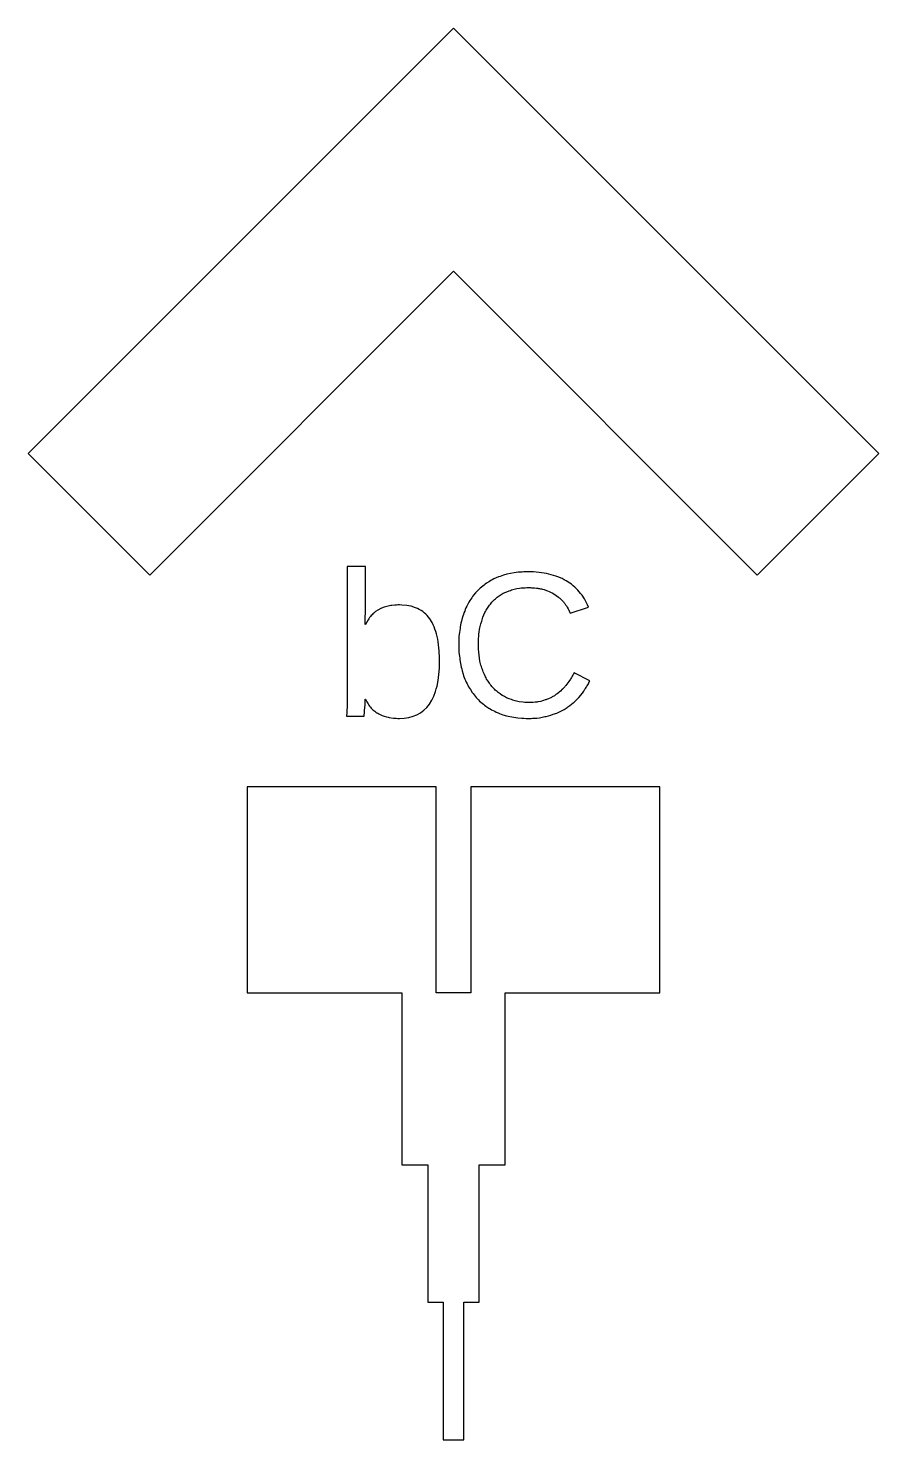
# Model space of a CAD drawing. Extents: x -62500 to 62500, y -62500 to 62500.
# Drawn here: x 1754 to 2249, y -33783 to -32962 of the extents above; entities that cross this region are included whole.
import ezdxf

# ---------------------------------------------------------------- set-up
doc = ezdxf.new("R2010")
doc.units = 0
doc.layers.add('1', color=60, linetype='CONTINUOUS')

msp = doc.modelspace()

# ---------------------------------------------------------------- linework, layer by layer
at = {"layer": '1'}
for points in [[(1753.95, -33209.2), (1824.65, -33279.9), (2001.45, -33103.1), (2178.25, -33279.9), (2248.95, -33209.2), (2001.45, -32961.7), (1753.95, -33209.2)], [(1753.95, -33209.2), (1824.65, -33279.9), (2001.45, -33103.1), (2178.25, -33279.9), (2248.95, -33209.2), (2001.45, -32961.7), (1753.95, -33209.2)], [(1939.25, -33362.1), (1949.45, -33362.1), (1949.45, -33361.8), (1949.55, -33361.4), (1949.55, -33360.9), (1949.65, -33360.5), (1949.75, -33358.7), (1949.95, -33355.4), (1949.95, -33354), (1950.05, -33352.8), (1950.05, -33352.2), (1950.15, -33352.2), (1950.55, -33353), (1950.95, -33353.7), (1951.75, -33354.9), (1952.15, -33355.6), (1952.65, -33356.2), (1953.15, -33356.7), (1953.55, -33357.3), (1954.55, -33358.3), (1955.15, -33358.7), (1955.65, -33359.2), (1956.25, -33359.6), (1956.75, -33360), (1957.35, -33360.3), (1957.95, -33360.7), (1959.15, -33361.3), (1959.85, -33361.6), (1960.45, -33361.8), (1961.15, -33362.1), (1962.55, -33362.5), (1963.35, -33362.6), (1964.05, -33362.8), (1966.45, -33363.1), (1967.35, -33363.2), (1968.15, -33363.2), (1969.05, -33363.3), (1969.95, -33363.3), (1972.75, -33363.2), (1975.45, -33362.8), (1977.95, -33362.1), (1980.15, -33361.2), (1982.25, -33360.1), (1984.25, -33358.6), (1985.95, -33356.9), (1987.55, -33355), (1988.85, -33352.8), (1990.05, -33350.3), (1991.05, -33347.6), (1991.45, -33346.2), (1991.95, -33344.6), (1992.55, -33341.3), (1992.95, -33337.8), (1993.25, -33334.1), (1993.35, -33330), (1993.35, -33328), (1993.15, -33324.1), (1992.55, -33318.8), (1992.25, -33317.2), (1991.95, -33315.7), (1991.55, -33314.1), (1991.15, -33312.7), (1990.65, -33311.3), (1990.15, -33310), (1989.65, -33308.8), (1989.05, -33307.6), (1987.65, -33305.4), (1986.95, -33304.5), (1986.15, -33303.5), (1985.35, -33302.7), (1984.45, -33301.9), (1983.55, -33301.2), (1982.55, -33300.5), (1981.45, -33299.9), (1980.45, -33299.4), (1979.25, -33298.9), (1976.85, -33298.1), (1975.55, -33297.8), (1974.25, -33297.6), (1971.45, -33297.4), (1969.95, -33297.3), (1969.05, -33297.3), (1968.25, -33297.4), (1967.35, -33297.4), (1965.65, -33297.6), (1964.95, -33297.7), (1964.15, -33297.8), (1963.35, -33298), (1962.65, -33298.2), (1961.15, -33298.6), (1960.55, -33298.8), (1959.15, -33299.4), (1957.35, -33300.3), (1956.15, -33301.1), (1955.65, -33301.5), (1955.05, -33302), (1954.55, -33302.4), (1954.05, -33303), (1953.55, -33303.5), (1953.05, -33304.1), (1952.65, -33304.6), (1952.15, -33305.3), (1951.75, -33305.9), (1950.15, -33308.7), (1949.95, -33308.7), (1950.05, -33304.5), (1950.05, -33303.7), (1950.15, -33302.7), (1950.15, -33274.9), (1939.55, -33274.9), (1939.55, -33354.5), (1939.35, -33360.8), (1939.25, -33361.2), (1939.25, -33362.1)], [(1939.25, -33362.1), (1949.45, -33362.1), (1949.45, -33361.8), (1949.55, -33361.4), (1949.55, -33360.9), (1949.65, -33360.5), (1949.75, -33358.7), (1949.95, -33355.4), (1949.95, -33354), (1950.05, -33352.8), (1950.05, -33352.2), (1950.15, -33352.2), (1950.55, -33353), (1950.95, -33353.7), (1951.75, -33354.9), (1952.15, -33355.6), (1952.65, -33356.2), (1953.15, -33356.7), (1953.55, -33357.3), (1954.55, -33358.3), (1955.15, -33358.7), (1955.65, -33359.2), (1956.25, -33359.6), (1956.75, -33360), (1957.35, -33360.3), (1957.95, -33360.7), (1959.15, -33361.3), (1959.85, -33361.6), (1960.45, -33361.8), (1961.15, -33362.1), (1962.55, -33362.5), (1963.35, -33362.6), (1964.05, -33362.8), (1966.45, -33363.1), (1967.35, -33363.2), (1968.15, -33363.2), (1969.05, -33363.3), (1969.95, -33363.3), (1972.75, -33363.2), (1975.45, -33362.8), (1977.95, -33362.1), (1980.15, -33361.2), (1982.25, -33360.1), (1984.25, -33358.6), (1985.95, -33356.9), (1987.55, -33355), (1988.85, -33352.8), (1990.05, -33350.3), (1991.05, -33347.6), (1991.45, -33346.2), (1991.95, -33344.6), (1992.55, -33341.3), (1992.95, -33337.8), (1993.25, -33334.1), (1993.35, -33330), (1993.35, -33328), (1993.15, -33324.1), (1992.55, -33318.8), (1992.25, -33317.2), (1991.95, -33315.7), (1991.55, -33314.1), (1991.15, -33312.7), (1990.65, -33311.3), (1990.15, -33310), (1989.65, -33308.8), (1989.05, -33307.6), (1987.65, -33305.4), (1986.95, -33304.5), (1986.15, -33303.5), (1985.35, -33302.7), (1984.45, -33301.9), (1983.55, -33301.2), (1982.55, -33300.5), (1981.45, -33299.9), (1980.45, -33299.4), (1979.25, -33298.9), (1976.85, -33298.1), (1975.55, -33297.8), (1974.25, -33297.6), (1971.45, -33297.4), (1969.95, -33297.3), (1969.05, -33297.3), (1968.25, -33297.4), (1967.35, -33297.4), (1965.65, -33297.6), (1964.95, -33297.7), (1964.15, -33297.8), (1963.35, -33298), (1962.65, -33298.2), (1961.15, -33298.6), (1960.55, -33298.8), (1959.15, -33299.4), (1957.35, -33300.3), (1956.15, -33301.1), (1955.65, -33301.5), (1955.05, -33302), (1954.55, -33302.4), (1954.05, -33303), (1953.55, -33303.5), (1953.05, -33304.1), (1952.65, -33304.6), (1952.15, -33305.3), (1951.75, -33305.9), (1950.15, -33308.7), (1949.95, -33308.7), (1950.05, -33304.5), (1950.05, -33303.7), (1950.15, -33302.7), (1950.15, -33274.9), (1939.55, -33274.9), (1939.55, -33354.5), (1939.35, -33360.8), (1939.25, -33361.2), (1939.25, -33362.1)], [(2004.55, -33322.6), (2004.65, -33323.8), (2004.65, -33324.9), (2004.85, -33327.1), (2005.05, -33328.2), (2005.15, -33329.3), (2005.95, -33333.5), (2006.25, -33334.5), (2006.45, -33335.6), (2007.05, -33337.6), (2007.35, -33338.5), (2007.75, -33339.5), (2008.05, -33340.4), (2008.45, -33341.3), (2008.85, -33342.3), (2009.35, -33343.2), (2009.75, -33344), (2010.25, -33344.9), (2010.75, -33345.7), (2011.25, -33346.6), (2012.25, -33348.2), (2012.85, -33348.9), (2013.45, -33349.7), (2014.05, -33350.4), (2014.65, -33351.2), (2015.35, -33351.9), (2015.95, -33352.6), (2016.65, -33353.2), (2017.35, -33353.9), (2018.05, -33354.5), (2018.85, -33355.1), (2019.55, -33355.7), (2020.35, -33356.3), (2021.95, -33357.3), (2022.85, -33357.8), (2023.65, -33358.3), (2024.55, -33358.8), (2025.45, -33359.2), (2026.35, -33359.7), (2027.35, -33360.1), (2028.25, -33360.5), (2029.25, -33360.8), (2030.25, -33361.2), (2032.25, -33361.8), (2033.35, -33362.1), (2035.45, -33362.5), (2036.55, -33362.7), (2037.75, -33362.8), (2038.85, -33363), (2041.25, -33363.2), (2042.45, -33363.2), (2043.65, -33363.3), (2046.65, -33363.3), (2047.45, -33363.2), (2049.15, -33363.1), (2049.95, -33363.1), (2051.55, -33362.9), (2053.05, -33362.6), (2053.85, -33362.5), (2054.55, -33362.3), (2055.35, -33362.2), (2058.15, -33361.4), (2059.55, -33360.9), (2060.25, -33360.7), (2060.85, -33360.4), (2061.55, -33360.2), (2062.75, -33359.6), (2063.45, -33359.3), (2065.85, -33358.1), (2066.35, -33357.7), (2066.95, -33357.4), (2067.55, -33357), (2068.05, -33356.6), (2069.15, -33355.9), (2070.15, -33355.1), (2071.15, -33354.2), (2071.65, -33353.8), (2072.65, -33352.9), (2073.55, -33352), (2073.95, -33351.5), (2074.45, -33351.1), (2076.45, -33348.6), (2077.25, -33347.5), (2077.95, -33346.4), (2078.25, -33345.9), (2078.65, -33345.4), (2078.95, -33344.8), (2079.25, -33344.3), (2079.55, -33343.7), (2079.95, -33343.2), (2080.25, -33342.6), (2080.45, -33342), (2080.75, -33341.4), (2071.65, -33336.8), (2071.35, -33337.3), (2071.15, -33337.8), (2070.85, -33338.2), (2070.55, -33338.7), (2070.35, -33339.2), (2070.05, -33339.6), (2069.75, -33340.1), (2069.55, -33340.5), (2068.65, -33341.8), (2066.85, -33344.2), (2066.45, -33344.6), (2066.15, -33345), (2065.85, -33345.3), (2065.15, -33346.1), (2064.75, -33346.4), (2063.75, -33347.4), (2062.95, -33348.1), (2062.55, -33348.4), (2061.85, -33349), (2061.45, -33349.2), (2060.95, -33349.5), (2060.15, -33350.1), (2059.75, -33350.3), (2059.35, -33350.6), (2058.95, -33350.8), (2058.45, -33351.1), (2058.05, -33351.3), (2057.05, -33351.7), (2056.65, -33351.9), (2055.65, -33352.3), (2055.25, -33352.5), (2054.75, -33352.6), (2053.75, -33353), (2053.25, -33353.1), (2052.25, -33353.4), (2050.55, -33353.7), (2050.05, -33353.8), (2048.95, -33353.9), (2047.75, -33354), (2046.65, -33354.1), (2044.55, -33354.1), (2043.75, -33354), (2042.95, -33354), (2042.05, -33353.9), (2039.65, -33353.6), (2038.95, -33353.4), (2038.15, -33353.3), (2037.35, -33353.1), (2035.95, -33352.7), (2035.15, -33352.4), (2033.75, -33351.9), (2032.35, -33351.3), (2031.75, -33350.9), (2031.05, -33350.6), (2030.45, -33350.2), (2029.75, -33349.9), (2028.55, -33349.1), (2027.95, -33348.6), (2027.45, -33348.2), (2026.85, -33347.7), (2026.35, -33347.3), (2025.75, -33346.8), (2025.25, -33346.3), (2024.75, -33345.7), (2023.75, -33344.7), (2023.35, -33344.1), (2022.85, -33343.5), (2022.45, -33342.9), (2021.95, -33342.3), (2021.55, -33341.7), (2020.75, -33340.4), (2020.45, -33339.8), (2020.05, -33339.1), (2019.45, -33337.7), (2019.05, -33337), (2018.75, -33336.2), (2018.45, -33335.5), (2018.25, -33334.8), (2017.95, -33334), (2017.75, -33333.2), (2017.45, -33332.4), (2016.85, -33330), (2016.55, -33328.3), (2015.95, -33323.1), (2015.95, -33317.6), (2016.25, -33314.9), (2016.25, -33314.1), (2016.45, -33313.2), (2016.65, -33311.5), (2016.85, -33310.7), (2016.95, -33309.9), (2017.35, -33308.3), (2017.85, -33306.7), (2018.05, -33306), (2018.35, -33305.2), (2018.55, -33304.5), (2019.75, -33301.7), (2020.15, -33301.1), (2020.45, -33300.4), (2022.45, -33297.4), (2022.95, -33296.8), (2023.35, -33296.3), (2023.85, -33295.7), (2025.35, -33294.2), (2025.85, -33293.8), (2026.35, -33293.3), (2026.95, -33292.8), (2027.45, -33292.4), (2029.25, -33291.2), (2029.85, -33290.9), (2030.45, -33290.5), (2031.85, -33289.9), (2032.45, -33289.6), (2033.85, -33289), (2034.55, -33288.8), (2035.25, -33288.5), (2036.05, -33288.3), (2036.75, -33288.1), (2037.55, -33288), (2038.35, -33287.8), (2039.95, -33287.6), (2040.75, -33287.4), (2041.55, -33287.4), (2042.35, -33287.3), (2043.25, -33287.3), (2044.05, -33287.2), (2046.25, -33287.2), (2046.85, -33287.3), (2048.05, -33287.3), (2048.65, -33287.4), (2049.85, -33287.5), (2050.45, -33287.6), (2050.95, -33287.7), (2051.55, -33287.8), (2052.05, -33287.9), (2052.65, -33288), (2053.15, -33288.2), (2054.15, -33288.4), (2054.65, -33288.6), (2056.15, -33289.1), (2057.05, -33289.5), (2057.45, -33289.7), (2058.35, -33290.1), (2058.85, -33290.3), (2059.25, -33290.5), (2060.05, -33291), (2060.45, -33291.2), (2061.25, -33291.8), (2062.65, -33292.8), (2062.95, -33293.1), (2063.35, -33293.4), (2065.45, -33295.5), (2065.65, -33295.8), (2066.25, -33296.5), (2066.45, -33296.8), (2066.65, -33297.2), (2067.15, -33297.8), (2067.35, -33298.2), (2067.55, -33298.5), (2068.15, -33299.6), (2068.35, -33299.9), (2068.55, -33300.3), (2069.05, -33301.4), (2069.25, -33301.7), (2069.35, -33302.1), (2080.05, -33298.6), (2079.45, -33297.3), (2078.95, -33296.1), (2078.25, -33294.9), (2077.65, -33293.8), (2076.25, -33291.6), (2075.45, -33290.6), (2074.65, -33289.7), (2073.85, -33288.7), (2072.05, -33286.9), (2071.15, -33286.1), (2070.15, -33285.3), (2069.15, -33284.6), (2066.95, -33283.2), (2065.85, -33282.6), (2064.65, -33282), (2062.25, -33281), (2060.95, -33280.5), (2058.35, -33279.7), (2056.95, -33279.3), (2055.55, -33279), (2054.15, -33278.8), (2052.65, -33278.6), (2051.25, -33278.4), (2049.65, -33278.2), (2048.05, -33278.1), (2042.45, -33278.1), (2041.35, -33278.2), (2040.15, -33278.2), (2039.05, -33278.3), (2037.95, -33278.5), (2036.85, -33278.6), (2034.65, -33279), (2032.55, -33279.4), (2030.55, -33280), (2028.65, -33280.7), (2027.65, -33281), (2024.95, -33282.2), (2024.05, -33282.7), (2023.25, -33283.1), (2022.35, -33283.6), (2020.75, -33284.6), (2019.95, -33285.2), (2019.25, -33285.7), (2018.45, -33286.3), (2017.05, -33287.5), (2016.35, -33288.2), (2015.65, -33288.8), (2015.05, -33289.5), (2014.35, -33290.2), (2013.15, -33291.6), (2012.55, -33292.4), (2012.05, -33293.2), (2011.55, -33293.9), (2010.95, -33294.7), (2010.45, -33295.6), (2010.05, -33296.4), (2009.55, -33297.3), (2009.15, -33298.1), (2008.65, -33299), (2008.25, -33299.9), (2007.95, -33300.9), (2007.55, -33301.8), (2007.25, -33302.8), (2006.85, -33303.8), (2006.25, -33305.8), (2006.05, -33306.8), (2005.75, -33307.9), (2005.35, -33310), (2005.25, -33311.1), (2005.05, -33312.2), (2004.95, -33313.3), (2004.75, -33314.4), (2004.65, -33315.6), (2004.65, -33316.8), (2004.55, -33317.9), (2004.55, -33322.6)], [(2004.55, -33322.6), (2004.65, -33323.8), (2004.65, -33324.9), (2004.85, -33327.1), (2005.05, -33328.2), (2005.15, -33329.3), (2005.95, -33333.5), (2006.25, -33334.5), (2006.45, -33335.6), (2007.05, -33337.6), (2007.35, -33338.5), (2007.75, -33339.5), (2008.05, -33340.4), (2008.45, -33341.3), (2008.85, -33342.3), (2009.35, -33343.2), (2009.75, -33344), (2010.25, -33344.9), (2010.75, -33345.7), (2011.25, -33346.6), (2012.25, -33348.2), (2012.85, -33348.9), (2013.45, -33349.7), (2014.05, -33350.4), (2014.65, -33351.2), (2015.35, -33351.9), (2015.95, -33352.6), (2016.65, -33353.2), (2017.35, -33353.9), (2018.05, -33354.5), (2018.85, -33355.1), (2019.55, -33355.7), (2020.35, -33356.3), (2021.95, -33357.3), (2022.85, -33357.8), (2023.65, -33358.3), (2024.55, -33358.8), (2025.45, -33359.2), (2026.35, -33359.7), (2027.35, -33360.1), (2028.25, -33360.5), (2029.25, -33360.8), (2030.25, -33361.2), (2032.25, -33361.8), (2033.35, -33362.1), (2035.45, -33362.5), (2036.55, -33362.7), (2037.75, -33362.8), (2038.85, -33363), (2041.25, -33363.2), (2042.45, -33363.2), (2043.65, -33363.3), (2046.65, -33363.3), (2047.45, -33363.2), (2049.15, -33363.1), (2049.95, -33363.1), (2051.55, -33362.9), (2053.05, -33362.6), (2053.85, -33362.5), (2054.55, -33362.3), (2055.35, -33362.2), (2058.15, -33361.4), (2059.55, -33360.9), (2060.25, -33360.7), (2060.85, -33360.4), (2061.55, -33360.2), (2062.75, -33359.6), (2063.45, -33359.3), (2065.85, -33358.1), (2066.35, -33357.7), (2066.95, -33357.4), (2067.55, -33357), (2068.05, -33356.6), (2069.15, -33355.9), (2070.15, -33355.1), (2071.15, -33354.2), (2071.65, -33353.8), (2072.65, -33352.9), (2073.55, -33352), (2073.95, -33351.5), (2074.45, -33351.1), (2076.45, -33348.6), (2077.25, -33347.5), (2077.95, -33346.4), (2078.25, -33345.9), (2078.65, -33345.4), (2078.95, -33344.8), (2079.25, -33344.3), (2079.55, -33343.7), (2079.95, -33343.2), (2080.25, -33342.6), (2080.45, -33342), (2080.75, -33341.4), (2071.65, -33336.8), (2071.35, -33337.3), (2071.15, -33337.8), (2070.85, -33338.2), (2070.55, -33338.7), (2070.35, -33339.2), (2070.05, -33339.6), (2069.75, -33340.1), (2069.55, -33340.5), (2068.65, -33341.8), (2066.85, -33344.2), (2066.45, -33344.6), (2066.15, -33345), (2065.85, -33345.3), (2065.15, -33346.1), (2064.75, -33346.4), (2063.75, -33347.4), (2062.95, -33348.1), (2062.55, -33348.4), (2061.85, -33349), (2061.45, -33349.2), (2060.95, -33349.5), (2060.15, -33350.1), (2059.75, -33350.3), (2059.35, -33350.6), (2058.95, -33350.8), (2058.45, -33351.1), (2058.05, -33351.3), (2057.05, -33351.7), (2056.65, -33351.9), (2055.65, -33352.3), (2055.25, -33352.5), (2054.75, -33352.6), (2053.75, -33353), (2053.25, -33353.1), (2052.25, -33353.4), (2050.55, -33353.7), (2050.05, -33353.8), (2048.95, -33353.9), (2047.75, -33354), (2046.65, -33354.1), (2044.55, -33354.1), (2043.75, -33354), (2042.95, -33354), (2042.05, -33353.9), (2039.65, -33353.6), (2038.95, -33353.4), (2038.15, -33353.3), (2037.35, -33353.1), (2035.95, -33352.7), (2035.15, -33352.4), (2033.75, -33351.9), (2032.35, -33351.3), (2031.75, -33350.9), (2031.05, -33350.6), (2030.45, -33350.2), (2029.75, -33349.9), (2028.55, -33349.1), (2027.95, -33348.6), (2027.45, -33348.2), (2026.85, -33347.7), (2026.35, -33347.3), (2025.75, -33346.8), (2025.25, -33346.3), (2024.75, -33345.7), (2023.75, -33344.7), (2023.35, -33344.1), (2022.85, -33343.5), (2022.45, -33342.9), (2021.95, -33342.3), (2021.55, -33341.7), (2020.75, -33340.4), (2020.45, -33339.8), (2020.05, -33339.1), (2019.45, -33337.7), (2019.05, -33337), (2018.75, -33336.2), (2018.45, -33335.5), (2018.25, -33334.8), (2017.95, -33334), (2017.75, -33333.2), (2017.45, -33332.4), (2016.85, -33330), (2016.55, -33328.3), (2015.95, -33323.1), (2015.95, -33317.6), (2016.25, -33314.9), (2016.25, -33314.1), (2016.45, -33313.2), (2016.65, -33311.5), (2016.85, -33310.7), (2016.95, -33309.9), (2017.35, -33308.3), (2017.85, -33306.7), (2018.05, -33306), (2018.35, -33305.2), (2018.55, -33304.5), (2019.75, -33301.7), (2020.15, -33301.1), (2020.45, -33300.4), (2022.45, -33297.4), (2022.95, -33296.8), (2023.35, -33296.3), (2023.85, -33295.7), (2025.35, -33294.2), (2025.85, -33293.8), (2026.35, -33293.3), (2026.95, -33292.8), (2027.45, -33292.4), (2029.25, -33291.2), (2029.85, -33290.9), (2030.45, -33290.5), (2031.85, -33289.9), (2032.45, -33289.6), (2033.85, -33289), (2034.55, -33288.8), (2035.25, -33288.5), (2036.05, -33288.3), (2036.75, -33288.1), (2037.55, -33288), (2038.35, -33287.8), (2039.95, -33287.6), (2040.75, -33287.4), (2041.55, -33287.4), (2042.35, -33287.3), (2043.25, -33287.3), (2044.05, -33287.2), (2046.25, -33287.2), (2046.85, -33287.3), (2048.05, -33287.3), (2048.65, -33287.4), (2049.85, -33287.5), (2050.45, -33287.6), (2050.95, -33287.7), (2051.55, -33287.8), (2052.05, -33287.9), (2052.65, -33288), (2053.15, -33288.2), (2054.15, -33288.4), (2054.65, -33288.6), (2056.15, -33289.1), (2057.05, -33289.5), (2057.45, -33289.7), (2058.35, -33290.1), (2058.85, -33290.3), (2059.25, -33290.5), (2060.05, -33291), (2060.45, -33291.2), (2061.25, -33291.8), (2062.65, -33292.8), (2062.95, -33293.1), (2063.35, -33293.4), (2065.45, -33295.5), (2065.65, -33295.8), (2066.25, -33296.5), (2066.45, -33296.8), (2066.65, -33297.2), (2067.15, -33297.8), (2067.35, -33298.2), (2067.55, -33298.5), (2068.15, -33299.6), (2068.35, -33299.9), (2068.55, -33300.3), (2069.05, -33301.4), (2069.25, -33301.7), (2069.35, -33302.1), (2080.05, -33298.6), (2079.45, -33297.3), (2078.95, -33296.1), (2078.25, -33294.9), (2077.65, -33293.8), (2076.25, -33291.6), (2075.45, -33290.6), (2074.65, -33289.7), (2073.85, -33288.7), (2072.05, -33286.9), (2071.15, -33286.1), (2070.15, -33285.3), (2069.15, -33284.6), (2066.95, -33283.2), (2065.85, -33282.6), (2064.65, -33282), (2062.25, -33281), (2060.95, -33280.5), (2058.35, -33279.7), (2056.95, -33279.3), (2055.55, -33279), (2054.15, -33278.8), (2052.65, -33278.6), (2051.25, -33278.4), (2049.65, -33278.2), (2048.05, -33278.1), (2042.45, -33278.1), (2041.35, -33278.2), (2040.15, -33278.2), (2039.05, -33278.3), (2037.95, -33278.5), (2036.85, -33278.6), (2034.65, -33279), (2032.55, -33279.4), (2030.55, -33280), (2028.65, -33280.7), (2027.65, -33281), (2024.95, -33282.2), (2024.05, -33282.7), (2023.25, -33283.1), (2022.35, -33283.6), (2020.75, -33284.6), (2019.95, -33285.2), (2019.25, -33285.7), (2018.45, -33286.3), (2017.05, -33287.5), (2016.35, -33288.2), (2015.65, -33288.8), (2015.05, -33289.5), (2014.35, -33290.2), (2013.15, -33291.6), (2012.55, -33292.4), (2012.05, -33293.2), (2011.55, -33293.9), (2010.95, -33294.7), (2010.45, -33295.6), (2010.05, -33296.4), (2009.55, -33297.3), (2009.15, -33298.1), (2008.65, -33299), (2008.25, -33299.9), (2007.95, -33300.9), (2007.55, -33301.8), (2007.25, -33302.8), (2006.85, -33303.8), (2006.25, -33305.8), (2006.05, -33306.8), (2005.75, -33307.9), (2005.35, -33310), (2005.25, -33311.1), (2005.05, -33312.2), (2004.95, -33313.3), (2004.75, -33314.4), (2004.65, -33315.6), (2004.65, -33316.8), (2004.55, -33317.9), (2004.55, -33322.6)], [(1881.45, -33523.1), (1971.45, -33523.1), (1971.45, -33623.1), (1986.45, -33623.1), (1986.45, -33703.1), (1995.45, -33703.1), (1995.45, -33783.1), (2007.45, -33783.1), (2007.45, -33703.1), (2016.45, -33703.1), (2016.45, -33623.1), (2031.45, -33623.1), (2031.45, -33523.1), (2121.45, -33523.1), (2121.45, -33403.1), (2011.45, -33403.1), (2011.45, -33523.1), (1991.45, -33523.1), (1991.45, -33403.1), (1881.45, -33403.1), (1881.45, -33523.1)], [(1881.45, -33523.1), (1971.45, -33523.1), (1971.45, -33623.1), (1986.45, -33623.1), (1986.45, -33703.1), (1995.45, -33703.1), (1995.45, -33783.1), (2007.45, -33783.1), (2007.45, -33703.1), (2016.45, -33703.1), (2016.45, -33623.1), (2031.45, -33623.1), (2031.45, -33523.1), (2121.45, -33523.1), (2121.45, -33403.1), (2011.45, -33403.1), (2011.45, -33523.1), (1991.45, -33523.1), (1991.45, -33403.1), (1881.45, -33403.1), (1881.45, -33523.1)]]:
    msp.add_lwpolyline(points, close=True, dxfattribs=at)

doc.saveas('drawing.dxf')
